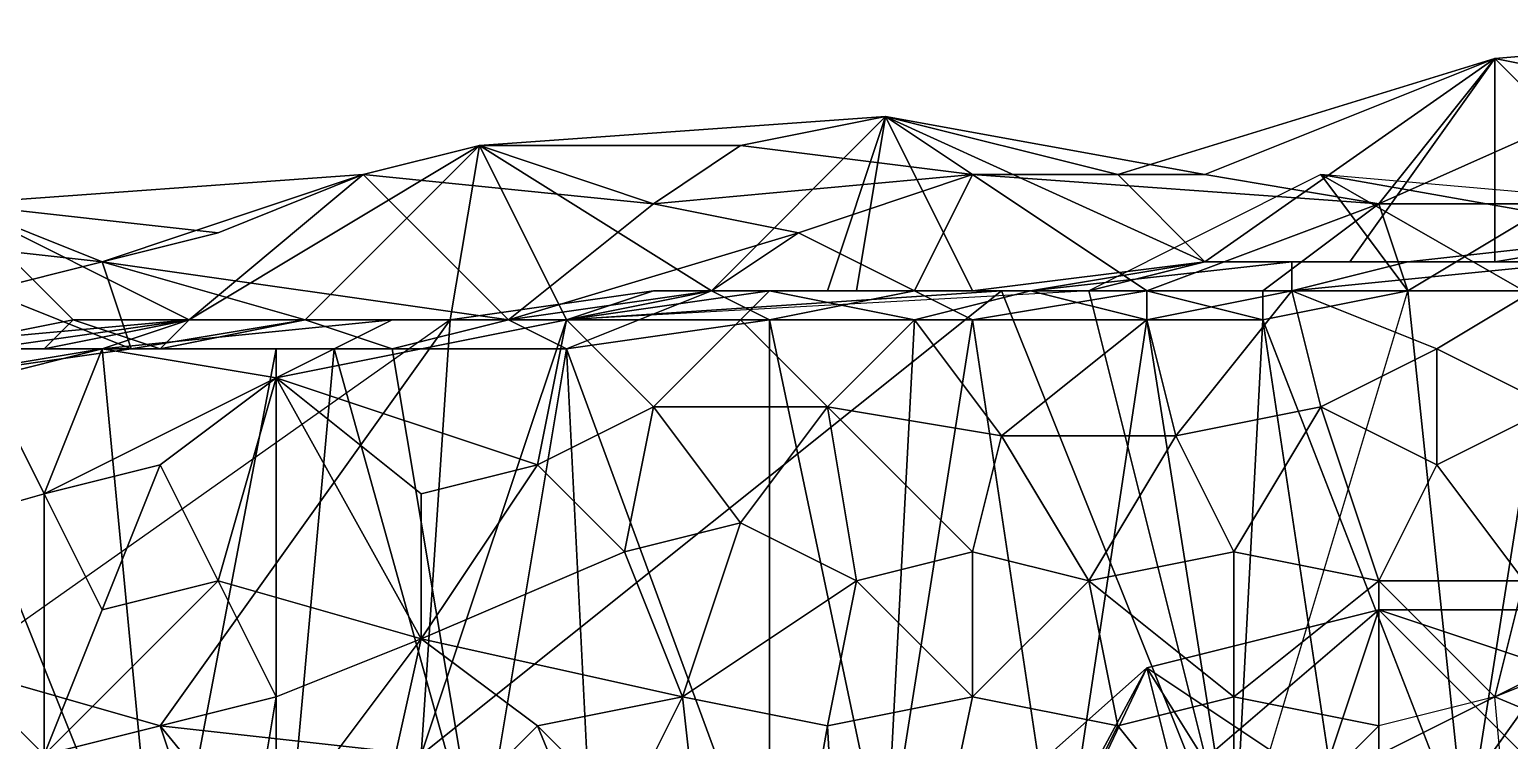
# Model space of a CAD drawing. Header units: metres. Extents: x -3.92 to 4.26, y -4.92 to 4.9.
# Drawn here: x -1.85 to -0.83, y -3.77 to -3.28 of the extents above; entities that cross this region are included whole.
import ezdxf

# ---------------------------------------------------------------- set-up
doc = ezdxf.new("R2010")
doc.units = ezdxf.units.M

msp = doc.modelspace()

# ---------------------------------------------------------------- linework, layer by layer
for points in [[(-0.74, -3.32, 1.84), (-0.6, -3.28, 1.82), (-0.84, -3.3, 1.82)], [(-0.6, -3.28, 1.82), (-0.72, -3.42, 1.44), (-0.84, -3.3, 1.82)], [(-1.04, -3.38, 1.86), (-0.84, -3.3, 1.82), (-1.1, -3.38, 1.8)], [(-1.1, -3.38, 1.8), (-0.84, -3.3, 1.82), (-1.04, -3.44, 1.62)], [(-0.92, -3.4, 1.9), (-0.84, -3.3, 1.82), (-1.04, -3.38, 1.86)], [(-0.84, -3.3, 1.82), (-0.94, -3.44, 1.58), (-1.04, -3.44, 1.62)], [(-0.84, -3.3, 1.82), (-0.94, -3.44, 1.5), (-0.94, -3.44, 1.58)], [(-0.84, -3.3, 1.82), (-0.84, -3.44, 1.52), (-0.94, -3.44, 1.5)], [(-0.92, -3.4, 1.9), (-0.74, -3.32, 1.84), (-0.84, -3.3, 1.82)], [(-0.72, -3.42, 1.44), (-0.84, -3.44, 1.52), (-0.84, -3.3, 1.82)], [(-0.92, -3.4, 1.9), (-0.8, -3.4, 1.88), (-0.74, -3.32, 1.84)], [(-1.54, -3.36, 1.84), (-1.26, -3.34, 1.8), (-1.38, -3.46, 1.6)], [(-1.36, -3.36, 1.84), (-1.26, -3.34, 1.8), (-1.54, -3.36, 1.84)], [(-1.26, -3.34, 1.8), (-1.3, -3.46, 1.58), (-1.38, -3.46, 1.6)], [(-1.36, -3.36, 1.84), (-1.2, -3.38, 1.88), (-1.26, -3.34, 1.8)], [(-1.26, -3.34, 1.8), (-1.28, -3.46, 1.48), (-1.3, -3.46, 1.58)], [(-1.26, -3.34, 1.8), (-1.2, -3.46, 1.52), (-1.28, -3.46, 1.48)], [(-1.2, -3.38, 1.88), (-1.04, -3.38, 1.86), (-1.26, -3.34, 1.8)], [(-1.04, -3.38, 1.86), (-1.1, -3.38, 1.8), (-1.26, -3.34, 1.8)], [(-1.26, -3.34, 1.8), (-1.04, -3.44, 1.5), (-1.2, -3.46, 1.52)], [(-1.1, -3.38, 1.8), (-1.04, -3.44, 1.62), (-1.26, -3.34, 1.8)], [(-1.26, -3.34, 1.8), (-1.04, -3.44, 1.62), (-1.04, -3.44, 1.5)], [(-1.62, -3.38, 1.86), (-1.54, -3.36, 1.84), (-1.74, -3.48, 1.66)], [(-1.74, -3.48, 1.66), (-1.54, -3.36, 1.84), (-1.66, -3.48, 1.56)], [(-1.54, -3.36, 1.84), (-1.56, -3.48, 1.56), (-1.66, -3.48, 1.56)], [(-1.62, -3.38, 1.86), (-1.42, -3.4, 1.88), (-1.54, -3.36, 1.84)], [(-1.54, -3.36, 1.84), (-1.48, -3.48, 1.56), (-1.56, -3.48, 1.56)], [(-1.42, -3.4, 1.88), (-1.36, -3.36, 1.84), (-1.54, -3.36, 1.84)], [(-1.54, -3.36, 1.84), (-1.38, -3.46, 1.6), (-1.48, -3.48, 1.56)], [(-1.2, -3.38, 1.88), (-1.36, -3.36, 1.84), (-1.42, -3.4, 1.88)], [(-1.72, -3.42, 1.86), (-1.62, -3.38, 1.86), (-1.9, -3.4, 1.82)], [(-1.9, -3.4, 1.82), (-1.62, -3.38, 1.86), (-1.74, -3.48, 1.66)], [(-1.8, -3.44, 1.88), (-1.62, -3.38, 1.86), (-1.72, -3.42, 1.86)], [(-1.52, -3.48, 1.86), (-1.62, -3.38, 1.86), (-1.8, -3.44, 1.88)], [(-1.52, -3.48, 1.86), (-1.42, -3.4, 1.88), (-1.62, -3.38, 1.86)], [(-1.32, -3.42, 1.88), (-1.2, -3.38, 1.88), (-1.42, -3.4, 1.88)], [(-1.32, -3.42, 1.88), (-1.24, -3.46, 1.84), (-1.2, -3.38, 1.88)], [(-1.24, -3.46, 1.84), (-1.08, -3.46, 1.84), (-1.2, -3.38, 1.88)], [(-1.2, -3.38, 1.88), (-0.92, -3.4, 1.9), (-1.04, -3.38, 1.86)], [(-1.08, -3.46, 1.84), (-0.92, -3.4, 1.9), (-1.2, -3.38, 1.88)], [(-0.9, -3.46, 1.66), (-0.96, -3.38, 1.82), (-1.12, -3.46, 1.76)], [(-0.9, -3.46, 1.66), (-0.82, -3.46, 1.64), (-0.96, -3.38, 1.82)], [(-0.82, -3.46, 1.64), (-0.62, -3.44, 1.66), (-0.96, -3.38, 1.82)], [(-0.62, -3.44, 1.66), (-0.5, -3.42, 1.72), (-0.96, -3.38, 1.82)], [(-1.98, -3.42, 1.86), (-1.8, -3.44, 1.88), (-1.9, -3.4, 1.82)], [(-1.9, -3.4, 1.82), (-1.82, -3.48, 1.64), (-1.92, -3.5, 1.58)], [(-1.8, -3.44, 1.88), (-1.72, -3.42, 1.86), (-1.9, -3.4, 1.82)], [(-1.9, -3.4, 1.82), (-1.74, -3.48, 1.66), (-1.82, -3.48, 1.64)], [(-1.52, -3.48, 1.86), (-1.32, -3.42, 1.88), (-1.42, -3.4, 1.88)], [(-1.08, -3.46, 1.84), (-1, -3.46, 1.84), (-0.92, -3.4, 1.9)], [(-1, -3.46, 1.84), (-0.9, -3.46, 1.82), (-0.92, -3.4, 1.9)], [(-0.9, -3.46, 1.82), (-0.8, -3.4, 1.88), (-0.92, -3.4, 1.9)], [(-0.9, -3.46, 1.82), (-0.8, -3.46, 1.8), (-0.8, -3.4, 1.88)], [(-1.98, -3.42, 1.86), (-1.88, -3.46, 1.88), (-1.8, -3.44, 1.88)], [(-1.52, -3.48, 1.86), (-1.38, -3.46, 1.84), (-1.32, -3.42, 1.88)], [(-1.38, -3.46, 1.84), (-1.24, -3.46, 1.84), (-1.32, -3.42, 1.88)], [(-0.84, -3.44, 1.52), (-0.72, -3.42, 1.44), (-0.9, -3.44, 1.38)], [(-0.72, -3.42, 1.44), (-0.8, -3.44, 1.4), (-0.9, -3.44, 1.38)], [(-1.88, -3.46, 1.88), (-1.78, -3.5, 1.82), (-1.8, -3.44, 1.88)], [(-1.78, -3.5, 1.82), (-1.66, -3.48, 1.84), (-1.8, -3.44, 1.88)], [(-1.66, -3.48, 1.84), (-1.52, -3.48, 1.86), (-1.8, -3.44, 1.88)], [(-1.04, -3.44, 1.5), (-1.12, -3.46, 1.46), (-1.2, -3.46, 1.52)], [(-1.16, -3.46, 1.34), (-0.98, -3.44, 1.42), (-0.98, -3.46, 1.32)], [(-1.12, -3.46, 1.46), (-1.04, -3.44, 1.5), (-1.16, -3.46, 1.34)], [(-1.16, -3.46, 1.34), (-1.04, -3.44, 1.5), (-0.98, -3.44, 1.42)], [(-1.04, -3.44, 1.62), (-0.94, -3.44, 1.58), (-1.04, -3.44, 1.5)], [(-1.04, -3.44, 1.5), (-0.94, -3.44, 1.5), (-0.98, -3.44, 1.42)], [(-0.94, -3.44, 1.5), (-1.04, -3.44, 1.5), (-0.94, -3.44, 1.58)], [(-0.98, -3.44, 1.42), (-0.9, -3.44, 1.38), (-0.98, -3.46, 1.32)], [(-0.98, -3.46, 1.32), (-0.78, -3.44, 1.32), (-0.88, -3.5, 1.32)], [(-0.9, -3.44, 1.38), (-0.78, -3.44, 1.32), (-0.98, -3.46, 1.32)], [(-0.98, -3.44, 1.42), (-0.94, -3.44, 1.5), (-0.9, -3.44, 1.38)], [(-0.94, -3.44, 1.5), (-0.84, -3.44, 1.52), (-0.9, -3.44, 1.38)], [(-0.9, -3.44, 1.38), (-0.8, -3.44, 1.4), (-0.78, -3.44, 1.32)], [(-0.88, -3.5, 1.32), (-0.78, -3.44, 1.32), (-0.8, -3.54, 1.32)], [(-1.88, -3.46, 1.88), (-1.98, -3.5, 1.84), (-1.78, -3.5, 1.82)], [(-1.58, -3.78, 1.32), (-1.18, -3.46, 1.6), (-1.48, -3.48, 1.68)], [(-1.02, -3.86, 1.32), (-1.18, -3.46, 1.6), (-1.58, -3.78, 1.32)], [(-1.56, -3.48, 1.42), (-1.42, -3.46, 1.46), (-1.48, -3.48, 1.4)], [(-1.56, -3.48, 1.42), (-1.56, -3.48, 1.56), (-1.42, -3.46, 1.46)], [(-1.56, -3.48, 1.56), (-1.48, -3.48, 1.56), (-1.42, -3.46, 1.46)], [(-1.48, -3.5, 1.76), (-1.38, -3.46, 1.84), (-1.52, -3.48, 1.86)], [(-1.48, -3.5, 1.76), (-1.34, -3.48, 1.76), (-1.38, -3.46, 1.84)], [(-1.48, -3.48, 1.4), (-1.42, -3.46, 1.46), (-1.48, -3.48, 1.32)], [(-1.48, -3.48, 1.56), (-1.38, -3.46, 1.6), (-1.42, -3.46, 1.46)], [(-1.42, -3.46, 1.46), (-1.34, -3.46, 1.4), (-1.48, -3.48, 1.32)], [(-1.48, -3.48, 1.32), (-1.34, -3.46, 1.4), (-1.36, -3.48, 1.32)], [(-1.18, -3.46, 1.6), (-1.12, -3.46, 1.76), (-1.48, -3.48, 1.68)], [(-1.38, -3.46, 1.6), (-1.3, -3.46, 1.58), (-1.42, -3.46, 1.46)], [(-1.42, -3.46, 1.46), (-1.28, -3.46, 1.48), (-1.34, -3.46, 1.4)], [(-1.28, -3.46, 1.48), (-1.42, -3.46, 1.46), (-1.3, -3.46, 1.58)], [(-1.38, -3.46, 1.84), (-1.34, -3.48, 1.76), (-1.24, -3.46, 1.84)], [(-1.34, -3.46, 1.4), (-1.24, -3.48, 1.32), (-1.36, -3.48, 1.32)], [(-1.34, -3.48, 1.76), (-1.2, -3.48, 1.76), (-1.24, -3.46, 1.84)], [(-1.34, -3.46, 1.4), (-1.16, -3.46, 1.34), (-1.24, -3.48, 1.32)], [(-1.34, -3.46, 1.4), (-1.2, -3.46, 1.42), (-1.16, -3.46, 1.34)], [(-1.28, -3.46, 1.48), (-1.2, -3.46, 1.42), (-1.34, -3.46, 1.4)], [(-1.28, -3.46, 1.48), (-1.2, -3.46, 1.52), (-1.2, -3.46, 1.42)], [(-1.2, -3.48, 1.76), (-1.08, -3.46, 1.84), (-1.24, -3.46, 1.84)], [(-1.16, -3.46, 1.34), (-1.08, -3.48, 1.32), (-1.24, -3.48, 1.32)], [(-1.2, -3.48, 1.76), (-1.08, -3.48, 1.68), (-1.08, -3.46, 1.84)], [(-1.2, -3.46, 1.52), (-1.12, -3.46, 1.46), (-1.2, -3.46, 1.42)], [(-1.2, -3.46, 1.42), (-1.12, -3.46, 1.46), (-1.16, -3.46, 1.34)], [(-1.02, -3.86, 1.32), (-1.12, -3.46, 1.76), (-1.18, -3.46, 1.6)], [(-1.16, -3.46, 1.34), (-0.98, -3.46, 1.32), (-1.08, -3.48, 1.32)], [(-1.02, -3.86, 1.32), (-0.9, -3.46, 1.66), (-1.12, -3.46, 1.76)], [(-1.08, -3.48, 1.68), (-1, -3.48, 1.7), (-1.08, -3.46, 1.84)], [(-1.08, -3.46, 1.84), (-1, -3.48, 1.7), (-1, -3.46, 1.84)], [(-1.08, -3.48, 1.32), (-0.98, -3.46, 1.32), (-1.06, -3.56, 1.32)], [(-0.98, -3.46, 1.32), (-0.96, -3.54, 1.32), (-1.06, -3.56, 1.32)], [(-1, -3.48, 1.7), (-0.9, -3.46, 1.82), (-1, -3.46, 1.84)], [(-1, -3.48, 1.7), (-0.9, -3.46, 1.74), (-0.9, -3.46, 1.82)], [(-1, -3.48, 1.7), (-0.86, -3.84, 1.32), (-0.9, -3.46, 1.74)], [(-0.98, -3.46, 1.32), (-0.88, -3.5, 1.32), (-0.96, -3.54, 1.32)], [(-0.9, -3.46, 1.74), (-0.8, -3.46, 1.8), (-0.9, -3.46, 1.82)], [(-0.9, -3.46, 1.74), (-0.8, -3.46, 1.72), (-0.8, -3.46, 1.8)], [(-0.9, -3.46, 1.74), (-0.86, -3.84, 1.32), (-0.8, -3.46, 1.72)], [(-0.86, -3.84, 1.32), (-0.76, -3.88, 1.32), (-0.8, -3.46, 1.72)], [(-1.96, -3.5, 1.34), (-1.74, -3.48, 1.4), (-1.8, -3.5, 1.32)], [(-1.96, -3.5, 1.34), (-1.88, -3.5, 1.46), (-1.74, -3.48, 1.4)], [(-1.82, -3.48, 1.64), (-1.84, -3.5, 1.54), (-1.92, -3.5, 1.58)], [(-1.76, -3.76, 1.32), (-1.56, -3.48, 1.7), (-1.9, -3.72, 1.32)], [(-1.84, -3.5, 1.54), (-1.74, -3.48, 1.4), (-1.88, -3.5, 1.46)], [(-1.84, -3.5, 1.54), (-1.82, -3.48, 1.64), (-1.74, -3.48, 1.4)], [(-1.82, -3.48, 1.64), (-1.76, -3.5, 1.52), (-1.74, -3.48, 1.4)], [(-1.74, -3.48, 1.66), (-1.66, -3.48, 1.56), (-1.82, -3.48, 1.64)], [(-1.66, -3.48, 1.56), (-1.76, -3.5, 1.52), (-1.82, -3.48, 1.64)], [(-1.8, -3.5, 1.32), (-1.6, -3.48, 1.34), (-1.68, -3.52, 1.3)], [(-1.74, -3.48, 1.4), (-1.6, -3.48, 1.34), (-1.8, -3.5, 1.32)], [(-1.78, -3.5, 1.82), (-1.6, -3.5, 1.78), (-1.66, -3.48, 1.84)], [(-1.66, -3.48, 1.56), (-1.74, -3.48, 1.4), (-1.76, -3.5, 1.52)], [(-1.58, -3.78, 1.32), (-1.56, -3.48, 1.7), (-1.76, -3.76, 1.32)], [(-1.74, -3.48, 1.4), (-1.66, -3.48, 1.44), (-1.6, -3.48, 1.34)], [(-1.74, -3.48, 1.4), (-1.66, -3.48, 1.56), (-1.66, -3.48, 1.44)], [(-1.6, -3.48, 1.34), (-1.48, -3.48, 1.32), (-1.68, -3.52, 1.3)], [(-1.48, -3.48, 1.32), (-1.5, -3.58, 1.32), (-1.68, -3.52, 1.3)], [(-1.66, -3.48, 1.44), (-1.56, -3.48, 1.42), (-1.6, -3.48, 1.34)], [(-1.66, -3.48, 1.84), (-1.6, -3.5, 1.78), (-1.52, -3.48, 1.86)], [(-1.66, -3.48, 1.44), (-1.56, -3.48, 1.56), (-1.56, -3.48, 1.42)], [(-1.56, -3.48, 1.56), (-1.66, -3.48, 1.44), (-1.66, -3.48, 1.56)], [(-1.6, -3.5, 1.78), (-1.48, -3.5, 1.76), (-1.52, -3.48, 1.86)], [(-1.6, -3.48, 1.34), (-1.56, -3.48, 1.42), (-1.48, -3.48, 1.32)], [(-1.58, -3.78, 1.32), (-1.48, -3.48, 1.68), (-1.56, -3.48, 1.7)], [(-1.56, -3.48, 1.42), (-1.48, -3.48, 1.4), (-1.48, -3.48, 1.32)], [(-1.48, -3.48, 1.32), (-1.42, -3.54, 1.32), (-1.5, -3.58, 1.32)], [(-1.48, -3.5, 1.76), (-1.34, -3.48, 1.68), (-1.34, -3.48, 1.76)], [(-1.48, -3.48, 1.32), (-1.36, -3.48, 1.32), (-1.42, -3.54, 1.32)], [(-1.48, -3.5, 1.76), (-1.34, -3.88, 1.32), (-1.34, -3.48, 1.68)], [(-1.36, -3.48, 1.32), (-1.3, -3.54, 1.32), (-1.42, -3.54, 1.32)], [(-1.36, -3.48, 1.32), (-1.24, -3.48, 1.32), (-1.3, -3.54, 1.32)], [(-1.34, -3.48, 1.76), (-1.24, -3.48, 1.66), (-1.2, -3.48, 1.76)], [(-1.34, -3.48, 1.68), (-1.24, -3.48, 1.66), (-1.34, -3.48, 1.76)], [(-1.34, -3.48, 1.68), (-1.26, -3.86, 1.32), (-1.24, -3.48, 1.66)], [(-1.34, -3.48, 1.68), (-1.34, -3.88, 1.32), (-1.26, -3.86, 1.32)], [(-1.24, -3.48, 1.32), (-1.18, -3.56, 1.32), (-1.3, -3.54, 1.32)], [(-1.24, -3.48, 1.66), (-1.26, -3.86, 1.32), (-1.2, -3.48, 1.76)], [(-1.26, -3.86, 1.32), (-1.14, -3.88, 1.32), (-1.2, -3.48, 1.76)], [(-1.24, -3.48, 1.32), (-1.08, -3.48, 1.32), (-1.18, -3.56, 1.32)], [(-1.2, -3.48, 1.76), (-1.14, -3.88, 1.32), (-1.08, -3.48, 1.68)], [(-1.08, -3.48, 1.32), (-1.06, -3.56, 1.32), (-1.18, -3.56, 1.32)], [(-1.14, -3.88, 1.32), (-1.02, -3.86, 1.32), (-1.08, -3.48, 1.68)], [(-1.08, -3.48, 1.68), (-1.02, -3.86, 1.32), (-1, -3.48, 1.7)], [(-1.02, -3.86, 1.32), (-0.94, -3.88, 1.32), (-1, -3.48, 1.7)], [(-1, -3.48, 1.7), (-0.94, -3.88, 1.32), (-0.86, -3.84, 1.32)], [(-1.98, -3.5, 1.84), (-1.88, -3.5, 1.8), (-1.78, -3.5, 1.82)], [(-1.96, -3.5, 1.34), (-1.8, -3.5, 1.32), (-1.88, -3.52, 1.32)], [(-1.96, -3.5, 1.5), (-1.84, -3.5, 1.54), (-1.88, -3.5, 1.46)], [(-1.96, -3.5, 1.5), (-1.92, -3.5, 1.58), (-1.84, -3.5, 1.54)], [(-1.88, -3.5, 1.8), (-1.92, -3.52, 1.72), (-1.78, -3.5, 1.82)], [(-1.92, -3.52, 1.72), (-1.8, -3.5, 1.74), (-1.78, -3.5, 1.82)], [(-1.92, -3.52, 1.72), (-1.76, -3.92, 1.32), (-1.8, -3.5, 1.74)], [(-1.8, -3.5, 1.32), (-1.84, -3.6, 1.32), (-1.88, -3.52, 1.32)], [(-1.8, -3.5, 1.32), (-1.68, -3.52, 1.3), (-1.84, -3.6, 1.32)], [(-1.8, -3.5, 1.74), (-1.68, -3.5, 1.76), (-1.78, -3.5, 1.82)], [(-1.8, -3.5, 1.74), (-1.76, -3.92, 1.32), (-1.68, -3.5, 1.76)], [(-1.78, -3.5, 1.82), (-1.68, -3.5, 1.76), (-1.6, -3.5, 1.78)], [(-1.76, -3.92, 1.32), (-1.68, -3.94, 1.32), (-1.68, -3.5, 1.76)], [(-1.68, -3.5, 1.76), (-1.64, -3.5, 1.68), (-1.6, -3.5, 1.78)], [(-1.64, -3.5, 1.68), (-1.68, -3.94, 1.32), (-1.54, -3.86, 1.32)], [(-1.68, -3.94, 1.32), (-1.64, -3.5, 1.68), (-1.68, -3.5, 1.76)], [(-1.6, -3.5, 1.78), (-1.64, -3.5, 1.68), (-1.54, -3.86, 1.32)], [(-1.6, -3.5, 1.78), (-1.54, -3.86, 1.32), (-1.48, -3.5, 1.76)], [(-1.54, -3.86, 1.32), (-1.46, -3.9, 1.32), (-1.48, -3.5, 1.76)], [(-1.46, -3.9, 1.32), (-1.34, -3.88, 1.32), (-1.48, -3.5, 1.76)], [(-0.88, -3.5, 1.32), (-0.88, -3.58, 1.32), (-0.96, -3.54, 1.32)], [(-0.88, -3.5, 1.32), (-0.8, -3.54, 1.32), (-0.88, -3.58, 1.32)], [(-1.88, -3.52, 1.32), (-1.84, -3.6, 1.32), (-1.98, -3.64, 1.3)], [(-1.94, -3.9, 1.32), (-1.84, -3.94, 1.32), (-1.92, -3.52, 1.72)], [(-1.92, -3.52, 1.72), (-1.84, -3.94, 1.32), (-1.76, -3.92, 1.32)], [(-1.68, -3.52, 1.3), (-1.76, -3.58, 1.32), (-1.84, -3.6, 1.32)], [(-1.76, -3.58, 1.32), (-1.68, -3.52, 1.3), (-1.72, -3.66, 1.32)], [(-1.68, -3.52, 1.3), (-1.58, -3.7, 1.3), (-1.72, -3.66, 1.32)], [(-1.68, -3.52, 1.3), (-1.58, -3.6, 1.32), (-1.58, -3.7, 1.3)], [(-1.5, -3.58, 1.32), (-1.58, -3.6, 1.32), (-1.68, -3.52, 1.3)], [(-1.42, -3.54, 1.32), (-1.44, -3.64, 1.32), (-1.5, -3.58, 1.32)], [(-1.42, -3.54, 1.32), (-1.36, -3.62, 1.32), (-1.44, -3.64, 1.32)], [(-1.42, -3.54, 1.32), (-1.3, -3.54, 1.32), (-1.36, -3.62, 1.32)], [(-1.36, -3.62, 1.32), (-1.3, -3.54, 1.32), (-1.28, -3.66, 1.32)], [(-1.3, -3.54, 1.32), (-1.2, -3.64, 1.32), (-1.28, -3.66, 1.32)], [(-1.3, -3.54, 1.32), (-1.18, -3.56, 1.32), (-1.2, -3.64, 1.32)], [(-1.06, -3.56, 1.32), (-0.96, -3.54, 1.32), (-1.02, -3.64, 1.32)], [(-0.96, -3.54, 1.32), (-0.92, -3.66, 1.32), (-1.02, -3.64, 1.32)], [(-0.96, -3.54, 1.32), (-0.88, -3.58, 1.32), (-0.92, -3.66, 1.32)], [(-0.88, -3.58, 1.32), (-0.8, -3.54, 1.32), (-0.82, -3.66, 1.32)], [(-1.18, -3.56, 1.32), (-1.12, -3.66, 1.32), (-1.2, -3.64, 1.32)], [(-1.18, -3.56, 1.32), (-1.06, -3.56, 1.32), (-1.12, -3.66, 1.32)], [(-1.06, -3.56, 1.32), (-1.02, -3.64, 1.32), (-1.12, -3.66, 1.32)], [(-1.84, -3.6, 1.32), (-1.76, -3.58, 1.32), (-1.8, -3.68, 1.32)], [(-1.76, -3.58, 1.32), (-1.72, -3.66, 1.32), (-1.8, -3.68, 1.32)], [(-1.58, -3.6, 1.32), (-1.5, -3.58, 1.32), (-1.58, -3.7, 1.3)], [(-1.5, -3.58, 1.32), (-1.44, -3.64, 1.32), (-1.58, -3.7, 1.3)], [(-0.88, -3.58, 1.32), (-0.82, -3.66, 1.32), (-0.92, -3.66, 1.32)], [(-1.98, -3.64, 1.3), (-1.84, -3.6, 1.32), (-1.84, -3.78, 1.3)], [(-1.84, -3.6, 1.32), (-1.8, -3.68, 1.32), (-1.84, -3.78, 1.3)], [(-1.44, -3.64, 1.32), (-1.36, -3.62, 1.32), (-1.4, -3.74, 1.32)], [(-1.36, -3.62, 1.32), (-1.28, -3.66, 1.32), (-1.4, -3.74, 1.32)], [(-1.98, -3.64, 1.3), (-1.84, -3.78, 1.3), (-1.94, -3.8, 1.3)], [(-1.58, -3.7, 1.3), (-1.44, -3.64, 1.32), (-1.4, -3.74, 1.32)], [(-1.28, -3.66, 1.32), (-1.2, -3.64, 1.32), (-1.2, -3.74, 1.32)], [(-1.2, -3.64, 1.32), (-1.12, -3.66, 1.32), (-1.2, -3.74, 1.32)], [(-1.12, -3.66, 1.32), (-1.02, -3.64, 1.32), (-1.02, -3.74, 1.32)], [(-1.02, -3.64, 1.32), (-0.92, -3.66, 1.32), (-1.02, -3.74, 1.32)], [(-1.8, -3.68, 1.32), (-1.72, -3.66, 1.32), (-1.84, -3.78, 1.3)], [(-1.72, -3.66, 1.32), (-1.68, -3.74, 1.32), (-1.84, -3.78, 1.3)], [(-1.72, -3.66, 1.32), (-1.58, -3.7, 1.3), (-1.68, -3.74, 1.32)], [(-1.4, -3.74, 1.32), (-1.28, -3.66, 1.32), (-1.3, -3.76, 1.32)], [(-1.28, -3.66, 1.32), (-1.2, -3.74, 1.32), (-1.3, -3.76, 1.32)], [(-1.2, -3.74, 1.32), (-1.12, -3.66, 1.32), (-1.1, -3.76, 1.32)], [(-1.12, -3.66, 1.32), (-1.02, -3.74, 1.32), (-1.1, -3.76, 1.32)], [(-0.92, -3.66, 1.32), (-0.92, -3.76, 1.32), (-1.02, -3.74, 1.32)], [(-0.92, -3.66, 1.32), (-0.84, -3.74, 1.32), (-0.92, -3.76, 1.32)], [(-0.92, -3.66, 1.32), (-0.82, -3.66, 1.32), (-0.84, -3.74, 1.32)], [(-0.82, -3.66, 1.32), (-0.74, -3.7, 1.32), (-0.84, -3.74, 1.32)], [(-0.96, -3.8, -1.04), (-0.92, -3.68, -1.18), (-1.08, -3.72, -1.18)], [(-1.08, -3.72, -1.18), (-0.92, -3.68, -1.18), (-1.06, -3.8, -1.2)], [(-0.92, -3.68, -1.18), (-0.92, -3.78, -1.18), (-1.06, -3.8, -1.2)], [(-0.96, -3.8, -1.04), (-0.82, -3.78, -0.88), (-0.92, -3.68, -1.18)], [(-0.82, -3.78, -0.88), (-0.82, -3.78, -0.96), (-0.92, -3.68, -1.18)], [(-0.82, -3.78, -0.96), (-0.72, -3.68, -1.18), (-0.92, -3.68, -1.18)], [(-0.72, -3.68, -1.18), (-0.8, -3.72, -1.2), (-0.92, -3.68, -1.18)], [(-0.92, -3.68, -1.18), (-0.8, -3.72, -1.2), (-0.92, -3.78, -1.18)], [(-1.58, -3.7, 1.3), (-1.7, -3.86, 1.3), (-1.68, -3.74, 1.32)], [(-1.58, -3.7, 1.3), (-1.62, -3.88, 1.3), (-1.7, -3.86, 1.3)], [(-1.58, -3.7, 1.3), (-1.5, -3.76, 1.32), (-1.62, -3.88, 1.3)], [(-1.58, -3.7, 1.3), (-1.4, -3.74, 1.32), (-1.5, -3.76, 1.32)], [(-0.74, -3.7, 1.32), (-0.6, -3.84, 1.32), (-0.84, -3.74, 1.32)], [(-2.06, -4.3, 1.3), (-1.66, -4.06, 1.3), (-1.9, -3.72, 1.32)], [(-1.66, -4.06, 1.3), (-1.76, -3.76, 1.32), (-1.9, -3.72, 1.32)], [(-1.08, -3.72, -1.18), (-1.44, -4.04, -1.18), (-1.22, -3.98, -1.18)], [(-1.44, -4.04, -1.18), (-1.08, -3.72, -1.18), (-1.06, -3.8, -1.2)], [(-1.26, -4.1, -0.82), (-1.08, -3.72, -1.18), (-1.26, -4.1, -0.9)], [(-1.26, -4.1, -0.9), (-1.08, -3.72, -1.18), (-1.22, -3.98, -1.18)], [(-1.26, -4.1, -0.82), (-0.98, -3.88, -1), (-1.08, -3.72, -1.18)], [(-0.98, -3.88, -1), (-0.96, -3.8, -1.04), (-1.08, -3.72, -1.18)], [(-0.8, -3.72, -1.2), (-0.9, -3.86, -1.18), (-0.92, -3.78, -1.18)], [(-0.8, -3.72, -1.2), (-0.88, -3.98, -1.18), (-0.9, -3.86, -1.18)], [(-0.8, -3.72, -1.2), (-0.64, -3.76, -1.2), (-0.88, -3.98, -1.18)], [(-1.84, -3.78, 1.3), (-1.68, -3.74, 1.32), (-1.7, -3.86, 1.3)], [(-1.5, -3.76, 1.32), (-1.4, -3.74, 1.32), (-1.44, -3.82, 1.32)], [(-1.4, -3.74, 1.32), (-1.36, -4.1, 0.7), (-1.44, -3.82, 1.32)], [(-1.4, -3.74, 1.32), (-1.3, -3.76, 1.32), (-1.36, -4.1, 0.7)], [(-1.3, -3.76, 1.32), (-1.2, -3.74, 1.32), (-1.28, -4.12, 0.72)], [(-1.2, -3.74, 1.32), (-1.1, -3.76, 1.32), (-1.28, -4.12, 0.72)], [(-1.1, -3.76, 1.32), (-1.02, -3.74, 1.32), (-1.02, -3.86, 1.32)], [(-1.02, -3.74, 1.32), (-0.92, -3.76, 1.32), (-1.02, -3.86, 1.32)], [(-0.56, -3.84, -0.6), (-0.46, -3.74, -0.72), (-0.86, -3.84, -0.6)], [(-0.46, -3.74, -0.72), (-0.74, -3.78, -0.94), (-0.86, -3.84, -0.6)], [(-0.6, -3.84, 1.32), (-0.82, -3.96, 1.32), (-0.84, -3.74, 1.32)], [(-1.58, -3.98, 1.3), (-1.76, -3.76, 1.32), (-1.66, -4.06, 1.3)], [(-1.58, -3.98, 1.3), (-1.58, -3.78, 1.32), (-1.76, -3.76, 1.32)], [(-1.62, -3.88, 1.3), (-1.5, -3.76, 1.32), (-1.36, -4.1, 0.7)], [(-1.5, -3.76, 1.32), (-1.44, -3.82, 1.32), (-1.36, -4.1, 0.7)], [(-1.3, -3.76, 1.32), (-1.28, -4.12, 0.72), (-1.36, -4.1, 0.7)], [(-1.28, -4.12, 0.72), (-1.1, -3.76, 1.32), (-1.02, -3.86, 1.32)], [(-0.88, -3.98, -1.18), (-0.64, -3.76, -1.2), (-0.44, -3.98, -1.18)]]:
    msp.add_3dface(points)

doc.saveas('drawing.dxf')
